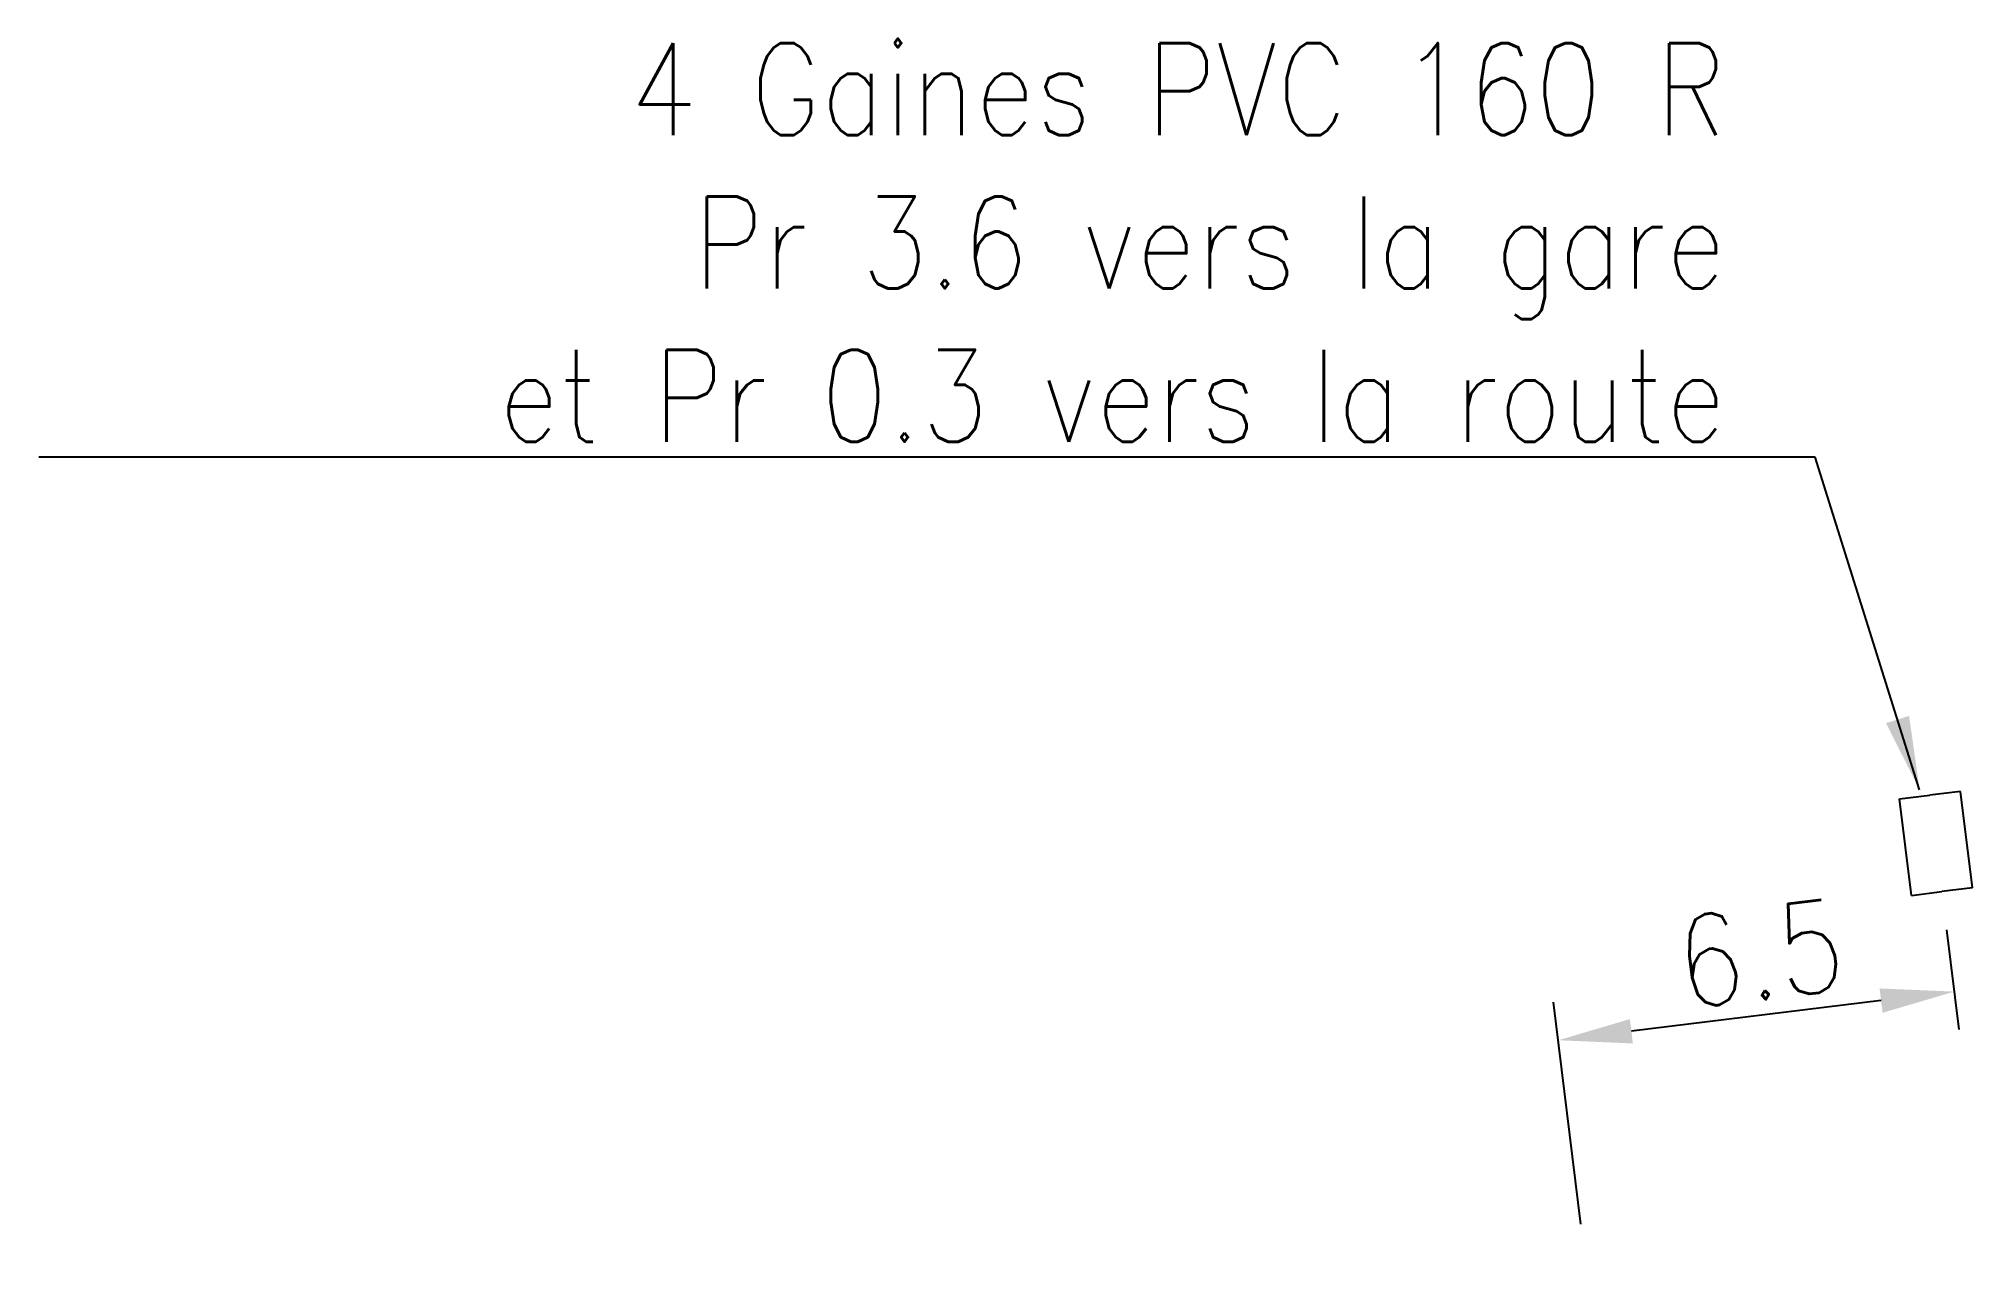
# Model space of a CAD drawing. Header units: millimetres. Extents: x 185062 to 185628, y 128082 to 128782.
# Drawn here: x 185082.31 to 185113.82, y 128755.03 to 128774.98 of the extents above.
import ezdxf

# ---------------------------------------------------------------- set-up
doc = ezdxf.new("R2010")
doc.units = ezdxf.units.MM
doc.header["$PDMODE"] = 34
doc.layers.get('Defpoints').update_dxf_attribs({"linetype": 'CONTINUOUS'})
doc.layers.add('I_410', color=7, linetype='CONTINUOUS')
doc.styles.get("Standard").update_dxf_attribs({"font": 'romans.shx', "width": 0.85})
doc.dimstyles.get("Standard").update_dxf_attribs({"dimtxt": 1.5, "dimasz": 1.2, "dimexe": 0.625, "dimexo": 0.625, "dimgap": 0.25, "dimtad": 1, "dimdec": 1, "dimzin": 0, "dimdsep": 46, "dimtxsty": 'Standard', "dimcen": -0.5, "dimadec": 0, "dimazin": 0, "dimtfac": 1, "dimtdec": 1, "dimtmove": 0, "dimatfit": 3, "dimfxl": 1, "dimtolj": 1, "dimtzin": 0, "dimarcsym": 0})

# ---------------------------------------------------------------- blocks, each defined once
blk = doc.blocks.new('*D0')
at = {"layer": 'Defpoints', "color": 0, "linetype": 'Continuous'}
for p in [(185113.325, 128761.073), (185107.074, 128758.649), (185107.519, 128755.027)]:
    blk.add_point(p, dxfattribs=at)
at = {"layer": 'I_410', "color": 0, "linetype": 'Continuous', "lineweight": -2}
for p, q in [((185113.401, 128760.452), (185113.601, 128758.822)), ((185107.443, 128755.648), (185106.997, 128759.27)), ((185112.334, 128759.296), (185108.265, 128758.796))]:
    blk.add_line(p, q, dxfattribs=at)
at = {"layer": 'I_410', "color": 0, "linetype": 'Continuous'}
for points in [[(185112.31, 128759.494), (185112.358, 128759.097), (185113.525, 128759.442)], [(185108.24, 128758.994), (185108.289, 128758.597), (185107.074, 128758.649)]]:
    blk.add_solid(points, dxfattribs=at)
at = {"layer": 'I_410', "color": 0, "linetype": 'Continuous', "insert": (185110.366, 128760.062), "char_height": 1.5, "attachment_point": 5, "rotation": 7.0089}
blk.add_mtext('\\A1;6.5', dxfattribs=at)

msp = doc.modelspace()

# ---------------------------------------------------------------- linework, layer by layer
at = {"layer": 'I_410', "color": 7, "linetype": 'CONTINUOUS'}
for p, q in [((185112.635, 128762.586), (185113.131, 128762.647)), ((185112.828, 128761.012), (185112.635, 128762.586)), ((185113.627, 128762.708), (185113.131, 128762.647)), ((185113.821, 128761.134), (185113.627, 128762.708)), ((185112.828, 128761.012), (185113.325, 128761.073)), ((185113.821, 128761.134), (185113.325, 128761.073))]:
    msp.add_line(p, q, dxfattribs=at)

# ---------------------------------------------------------------- texts
at = {"layer": 'I_410', "insert": (185109.807, 128771.66), "char_height": 1.5, "attachment_point": 6}
msp.add_mtext('4 Gaines PVC 160 R\\PPr 3.6 vers la gare\\Pet Pr 0.3 vers la route', dxfattribs=at)

# ---------------------------------------------------------------- dimensions: what is measured, and where the dimension line sits
at = {"layer": 'I_410', "linetype": 'Continuous'}
dim = msp.add_linear_dim(base=(185107.074, 128758.649), p1=(185113.325, 128761.073), p2=(185107.519, 128755.027), angle=7.0089, dimstyle='Standard', dxfattribs=at)
dim.commit()
dim.dimension.update_dxf_attribs({"geometry": '*D0', "text_midpoint": (185110.488, 128759.069), "dimtype": 160})

# ---------------------------------------------------------------- leaders
at = {"layer": 'I_410', "annotation_type": 0, "has_hookline": 1, "hookline_direction": 1, "text_width": 27.5}
msp.add_leader([(185112.962, 128762.734), (185111.257, 128768.16), (185110.057, 128768.16)], dimstyle='Standard', dxfattribs=at)

doc.saveas('drawing.dxf')
